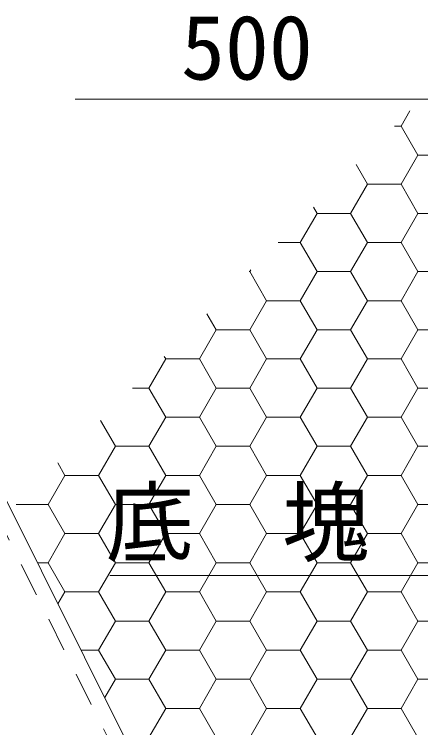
# Model space of a CAD drawing. Units: millimetres at full size, sheet at 1:30; details may follow other scales. Extents: x 47825 to 82541, y -23349 to -5561.
# Drawn here: x 52000.3 to 52269.1, y -10914.7 to -10443 of the extents above; entities that cross this region are included whole.
import ezdxf
from ezdxf.enums import TextEntityAlignment as Align

# ---------------------------------------------------------------- set-up
doc = ezdxf.new("R2010")
doc.units = ezdxf.units.MM
doc.header["$LTSCALE"] = 30
doc.linetypes.add('USER1', pattern=[1.35, 0.75, -0.6])
doc.layers.add('ハッチング', color=7, linetype='Continuous', lineweight=5)
doc.layers.add('寸法線', color=7, linetype='Continuous', lineweight=9)
doc.styles.add('ＭＳ ゴシック', font='')
doc.styles.get('ＭＳ ゴシック').set_extended_font_data('MS Gothic')

msp = doc.modelspace()

# ---------------------------------------------------------------- linework, layer by layer
at = {"layer": 'ハッチング', "lineweight": 20}
msp.add_line((52202.33, -11179.14), (51737.33, -10249.14), dxfattribs=at)
at = {"layer": 'ハッチング'}
for p, q in [((52256.08, -10516.93), (52261.92, -10506.81)), ((52251.8, -10516.93), (52256.08, -10516.93)), ((52267.19, -10536.18), (52256.08, -10516.93)), ((52256.08, -10555.42), (52267.19, -10536.18)), ((52267.19, -10536.18), (52289.42, -10536.18)), ((52233.85, -10555.42), (52226.33, -10542.4)), ((52222.74, -10574.67), (52233.85, -10555.42)), ((52233.85, -10555.42), (52256.08, -10555.42)), ((52267.19, -10574.67), (52256.08, -10555.42)), ((52200.52, -10574.67), (52198.15, -10570.58)), ((52189.4, -10593.92), (52200.52, -10574.67)), ((52200.52, -10574.67), (52222.74, -10574.67)), ((52233.85, -10593.92), (52222.74, -10574.67)), ((52256.08, -10593.92), (52267.19, -10574.67)), ((52267.19, -10574.67), (52289.42, -10574.67)), ((52174.81, -10593.92), (52189.4, -10593.92)), ((52200.52, -10613.17), (52189.4, -10593.92)), ((52222.74, -10613.16), (52233.85, -10593.92)), ((52233.85, -10593.92), (52256.08, -10593.92)), ((52267.19, -10613.17), (52256.08, -10593.92)), ((52156.07, -10613.16), (52156.75, -10611.98)), ((52155.56, -10613.16), (52156.07, -10613.16)), ((52167.18, -10632.41), (52156.07, -10613.17)), ((52189.4, -10632.41), (52200.52, -10613.16)), ((52200.52, -10613.16), (52222.74, -10613.16)), ((52233.85, -10632.41), (52222.74, -10613.17)), ((52256.08, -10632.41), (52267.19, -10613.16)), ((52267.19, -10613.16), (52289.42, -10613.16)), ((52156.07, -10651.66), (52167.18, -10632.41)), ((52167.18, -10632.41), (52189.4, -10632.41)), ((52200.52, -10651.66), (52189.4, -10632.41)), ((52222.74, -10651.66), (52233.85, -10632.41)), ((52233.85, -10632.41), (52256.08, -10632.41)), ((52267.19, -10651.66), (52256.08, -10632.41)), ((52133.84, -10651.66), (52127.7, -10641.03)), ((52122.73, -10670.91), (52133.84, -10651.66)), ((52133.84, -10651.66), (52156.07, -10651.66)), ((52167.18, -10670.91), (52156.07, -10651.66)), ((52189.4, -10670.91), (52200.52, -10651.66)), ((52200.52, -10651.66), (52222.74, -10651.66)), ((52233.85, -10670.91), (52222.74, -10651.66)), ((52256.08, -10670.91), (52267.19, -10651.66)), ((52267.19, -10651.66), (52289.42, -10651.66)), ((52089.39, -10690.15), (52100.5, -10670.91)), ((52100.5, -10670.91), (52099.52, -10669.21)), ((52100.5, -10670.91), (52122.73, -10670.91)), ((52133.84, -10690.15), (52122.73, -10670.91)), ((52156.07, -10690.15), (52167.18, -10670.91)), ((52167.18, -10670.91), (52189.4, -10670.91)), ((52200.52, -10690.15), (52189.4, -10670.91)), ((52222.74, -10690.15), (52233.85, -10670.91)), ((52233.85, -10670.91), (52256.08, -10670.91)), ((52267.19, -10690.15), (52256.08, -10670.91)), ((52078.57, -10690.15), (52089.39, -10690.15)), ((52100.5, -10709.4), (52089.39, -10690.15)), ((52122.73, -10709.4), (52133.84, -10690.15)), ((52133.84, -10690.15), (52156.07, -10690.15)), ((52167.18, -10709.4), (52156.07, -10690.15)), ((52189.4, -10709.4), (52200.52, -10690.15)), ((52200.52, -10690.15), (52222.74, -10690.15)), ((52233.85, -10709.4), (52222.74, -10690.15)), ((52256.08, -10709.4), (52267.19, -10690.15)), ((52267.19, -10690.15), (52289.42, -10690.15)), ((52089.39, -10728.65), (52100.5, -10709.4)), ((52100.5, -10709.4), (52122.73, -10709.4)), ((52133.84, -10728.65), (52122.73, -10709.4)), ((52156.07, -10728.65), (52167.18, -10709.4)), ((52167.18, -10709.4), (52189.4, -10709.4)), ((52200.52, -10728.65), (52189.4, -10709.4)), ((52222.74, -10728.65), (52233.85, -10709.4)), ((52233.85, -10709.4), (52256.08, -10709.4)), ((52267.19, -10728.65), (52256.08, -10709.4)), ((52067.17, -10728.65), (52057.25, -10711.48)), ((52056.05, -10747.9), (52067.17, -10728.65)), ((52067.17, -10728.65), (52089.39, -10728.65)), ((52100.5, -10747.9), (52089.39, -10728.65)), ((52122.73, -10747.9), (52133.84, -10728.65)), ((52133.84, -10728.65), (52156.07, -10728.65)), ((52167.18, -10747.9), (52156.07, -10728.65)), ((52189.4, -10747.9), (52200.52, -10728.65)), ((52200.52, -10728.65), (52222.74, -10728.65)), ((52233.85, -10747.9), (52222.74, -10728.65)), ((52256.08, -10747.9), (52267.19, -10728.65)), ((52267.19, -10728.65), (52289.42, -10728.65)), ((52033.83, -10747.9), (52029.07, -10739.66)), ((52022.72, -10767.14), (52033.83, -10747.9)), ((52033.83, -10747.9), (52056.05, -10747.9)), ((52067.17, -10767.14), (52056.05, -10747.9)), ((52089.39, -10767.14), (52100.5, -10747.9)), ((52100.5, -10747.9), (52122.73, -10747.9)), ((52133.84, -10767.14), (52122.73, -10747.9)), ((52156.07, -10767.14), (52167.18, -10747.9)), ((52167.18, -10747.9), (52189.4, -10747.9)), ((52200.52, -10767.14), (52189.4, -10747.9)), ((52222.74, -10767.14), (52233.85, -10747.9)), ((52233.85, -10747.9), (52256.08, -10747.9)), ((52267.19, -10767.14), (52256.08, -10747.9)), ((52001.58, -10767.14), (52022.72, -10767.14)), ((52033.83, -10786.39), (52022.72, -10767.14)), ((52056.05, -10786.39), (52067.17, -10767.14)), ((52067.17, -10767.14), (52089.39, -10767.14)), ((52100.5, -10786.39), (52089.39, -10767.14)), ((52122.73, -10786.39), (52133.84, -10767.14)), ((52133.84, -10767.14), (52156.07, -10767.14)), ((52167.18, -10786.39), (52156.07, -10767.14)), ((52189.4, -10786.39), (52200.52, -10767.14)), ((52200.52, -10767.14), (52222.74, -10767.14)), ((52233.85, -10786.39), (52222.74, -10767.14)), ((52256.08, -10786.39), (52267.19, -10767.14)), ((52267.19, -10767.14), (52289.42, -10767.14)), ((52022.72, -10805.64), (52033.83, -10786.39)), ((52033.83, -10786.39), (52056.05, -10786.39)), ((52067.17, -10805.64), (52056.05, -10786.39)), ((52089.39, -10805.64), (52100.5, -10786.39)), ((52100.5, -10786.39), (52122.73, -10786.39)), ((52133.84, -10805.64), (52122.73, -10786.39)), ((52156.07, -10805.64), (52167.18, -10786.39)), ((52167.18, -10786.39), (52189.4, -10786.39)), ((52200.52, -10805.64), (52189.4, -10786.39)), ((52222.74, -10805.64), (52233.85, -10786.39)), ((52233.85, -10786.39), (52256.08, -10786.39)), ((52267.19, -10805.64), (52256.08, -10786.39)), ((52015.58, -10805.64), (52022.72, -10805.64)), ((52033.83, -10824.89), (52022.72, -10805.64)), ((52056.05, -10824.89), (52067.17, -10805.64)), ((52067.17, -10805.64), (52089.39, -10805.64)), ((52100.5, -10824.89), (52089.39, -10805.64)), ((52122.73, -10824.89), (52133.84, -10805.64)), ((52133.84, -10805.64), (52156.07, -10805.64)), ((52167.18, -10824.89), (52156.07, -10805.64)), ((52189.4, -10824.89), (52200.52, -10805.64)), ((52200.52, -10805.64), (52222.74, -10805.64)), ((52233.85, -10824.89), (52222.74, -10805.64)), ((52256.08, -10824.89), (52267.19, -10805.64)), ((52267.19, -10805.64), (52289.42, -10805.64)), ((52029.21, -10832.89), (52033.83, -10824.89)), ((52033.83, -10824.89), (52056.05, -10824.89)), ((52067.17, -10844.13), (52056.05, -10824.89)), ((52089.39, -10844.13), (52100.5, -10824.89)), ((52100.5, -10824.89), (52122.73, -10824.89)), ((52133.84, -10844.13), (52122.73, -10824.89)), ((52156.07, -10844.13), (52167.18, -10824.89)), ((52167.18, -10824.89), (52189.4, -10824.89)), ((52200.52, -10844.13), (52189.4, -10824.89)), ((52222.74, -10844.13), (52233.85, -10824.89)), ((52233.85, -10824.89), (52256.08, -10824.89)), ((52267.19, -10844.13), (52256.08, -10824.89)), ((52056.05, -10863.38), (52067.17, -10844.13)), ((52067.17, -10844.13), (52089.39, -10844.13)), ((52100.5, -10863.38), (52089.39, -10844.13)), ((52122.73, -10863.38), (52133.84, -10844.13)), ((52133.84, -10844.13), (52156.07, -10844.13)), ((52167.18, -10863.38), (52156.07, -10844.13)), ((52189.4, -10863.38), (52200.52, -10844.13)), ((52200.52, -10844.13), (52222.74, -10844.13)), ((52233.85, -10863.38), (52222.74, -10844.13)), ((52256.08, -10863.38), (52267.19, -10844.13)), ((52267.19, -10844.13), (52289.42, -10844.13)), ((52044.45, -10863.38), (52056.05, -10863.38)), ((52067.17, -10882.63), (52056.05, -10863.38)), ((52089.39, -10882.63), (52100.5, -10863.38)), ((52100.5, -10863.38), (52122.73, -10863.38)), ((52133.84, -10882.63), (52122.73, -10863.38)), ((52156.07, -10882.63), (52167.18, -10863.38)), ((52167.18, -10863.38), (52189.4, -10863.38)), ((52200.52, -10882.63), (52189.4, -10863.38)), ((52222.74, -10882.63), (52233.85, -10863.38)), ((52233.85, -10863.38), (52256.08, -10863.38)), ((52267.19, -10882.63), (52256.08, -10863.38)), ((52060.15, -10894.78), (52067.17, -10882.63)), ((52067.17, -10882.63), (52089.39, -10882.63)), ((52100.5, -10901.88), (52089.39, -10882.63)), ((52122.73, -10901.88), (52133.84, -10882.63)), ((52133.84, -10882.63), (52156.07, -10882.63)), ((52167.18, -10901.88), (52156.07, -10882.63)), ((52189.4, -10901.88), (52200.52, -10882.63)), ((52200.52, -10882.63), (52222.74, -10882.63)), ((52233.85, -10901.88), (52222.74, -10882.63)), ((52256.08, -10901.88), (52267.19, -10882.63)), ((52267.19, -10882.63), (52289.42, -10882.63)), ((52089.39, -10921.12), (52100.5, -10901.88)), ((52100.5, -10901.88), (52122.73, -10901.88)), ((52133.84, -10921.12), (52122.73, -10901.88)), ((52156.07, -10921.12), (52167.18, -10901.88)), ((52167.18, -10901.88), (52189.4, -10901.88)), ((52200.52, -10921.12), (52189.4, -10901.88)), ((52222.74, -10921.12), (52233.85, -10901.88)), ((52233.85, -10901.88), (52256.08, -10901.88)), ((52267.19, -10921.12), (52256.08, -10901.88))]:
    msp.add_line(p, q, dxfattribs=at)
at = {"layer": 'ハッチング', "linetype": 'USER1', "lineweight": 9}
msp.add_lwpolyline([(53352.33, -10239.14), (54183.51, -10239.14), (53708.51, -11189.14), (52196.15, -11189.14), (51721.15, -10239.14), (52552.33, -10239.14)], dxfattribs=at)
at = {"layer": '寸法線'}
for points in [[(52552.33, -10499.14), (52280.42, -10499.14), (52040.63, -10499.14)], [(52552.33, -10814.14), (52245.47, -10814.14), (52063.48, -10814.14)]]:
    msp.add_lwpolyline(points, dxfattribs=at)

# ---------------------------------------------------------------- texts
at = {"layer": '寸法線', "style": 'ＭＳ ゴシック'}
msp.add_text('500', height=42.72, dxfattribs=at).set_placement((52110.57, -10499.03), align=Align.BOTTOM_LEFT)
msp.add_text('底\u3000塊', height=42.72, dxfattribs=at).set_placement((52148.22, -10757.63), align=Align.TOP_CENTER)

doc.saveas('drawing.dxf')
